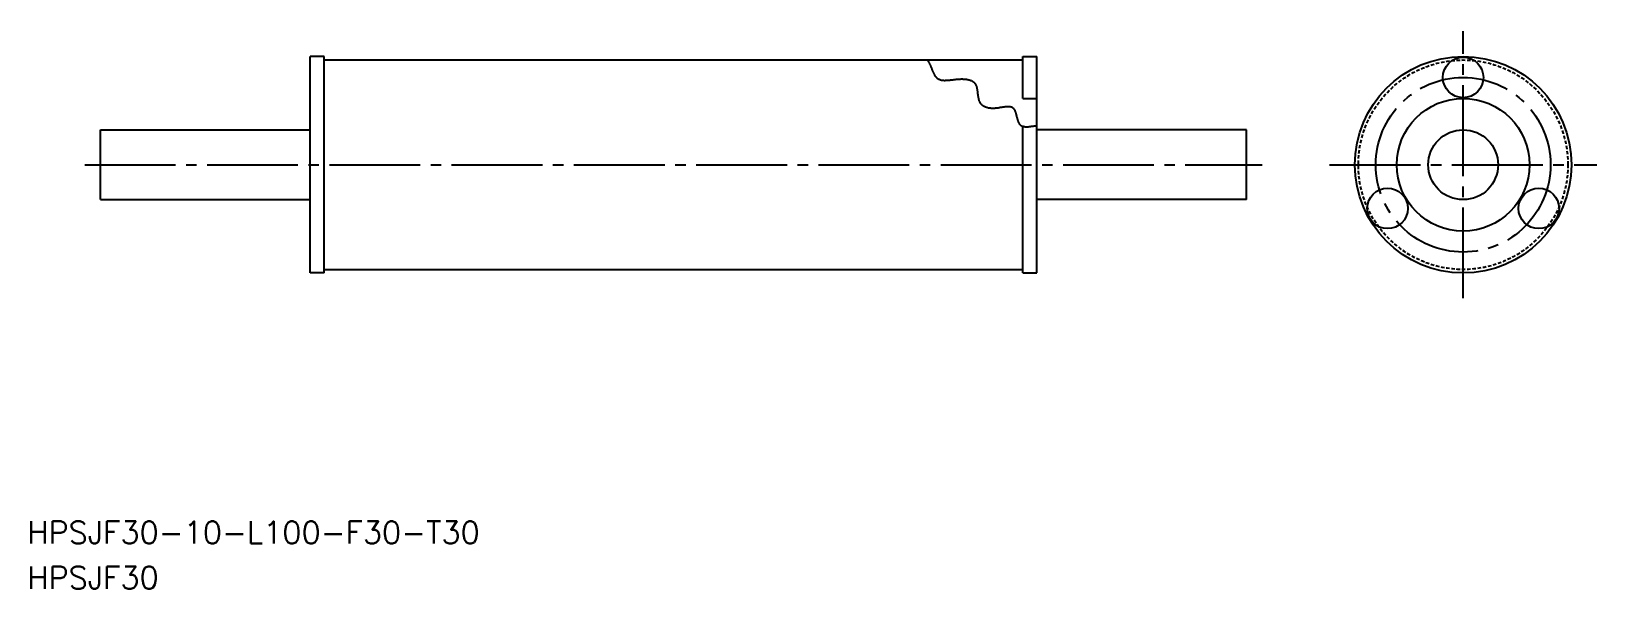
# Model space of a CAD drawing. Extents: x 49 to 273, y 137 to 217.
import ezdxf

# ---------------------------------------------------------------- set-up
doc = ezdxf.new("R2010")
doc.units = 0
doc.linetypes.add('CENTER', pattern=[17.5, 13, -1.5, 1.5, -1.5])
doc.linetypes.add('DASHED', pattern=[0.75, 0.5, -0.25])
doc.layers.get('0').update_dxf_attribs({"linetype": 'CONTINUOUS'})
doc.layers.add('CENTER', color=1, linetype='CENTER')
doc.styles.get("Standard").update_dxf_attribs({"font": 'txt.shx', "bigfont": '@extfont2.shx'})

msp = doc.modelspace()

# ---------------------------------------------------------------- linework, layer by layer
at = {"color": 7, "linetype": 'CONTINUOUS'}
for p, q in [((88.79, 182.43), (88.79, 213.43)), ((90.79, 213.43), (88.79, 213.43)), ((90.79, 182.43), (90.79, 213.43)), ((90.79, 212.93), (190.79, 212.93)), ((190.79, 207.43), (190.79, 213.43)), ((190.79, 213.43), (192.79, 213.43)), ((192.79, 182.43), (192.79, 213.43)), ((190.79, 207.43), (192.79, 207.43)), ((58.79, 202.93), (88.79, 202.93)), ((58.79, 192.93), (58.79, 202.93)), ((190.79, 182.43), (190.79, 203.44)), ((222.79, 202.93), (192.79, 202.93)), ((222.79, 192.93), (222.79, 202.93)), ((58.79, 192.93), (88.79, 192.93)), ((222.79, 192.93), (192.79, 192.93)), ((90.79, 182.43), (88.79, 182.43)), ((90.79, 182.93), (190.79, 182.93)), ((190.79, 182.43), (192.79, 182.43))]:
    msp.add_line(p, q, dxfattribs=at)
at = {"color": 3}
msp.add_polyline3d([(177.13, 212.93, 0), (177.16, 212.87, 0), (177.2, 212.81, 0), (177.23, 212.75, 0), (177.27, 212.7, 0), (177.3, 212.64, 0), (177.33, 212.58, 0), (177.36, 212.52, 0), (177.39, 212.47, 0), (177.42, 212.41, 0), (177.45, 212.35, 0), (177.47, 212.29, 0), (177.5, 212.23, 0), (177.53, 212.18, 0), (177.55, 212.12, 0), (177.58, 212.06, 0), (177.6, 212, 0), (177.62, 211.95, 0), (177.65, 211.89, 0), (177.67, 211.83, 0), (177.69, 211.78, 0), (177.72, 211.72, 0), (177.74, 211.66, 0), (177.76, 211.61, 0), (177.78, 211.55, 0), (177.81, 211.5, 0), (177.83, 211.44, 0), (177.85, 211.39, 0), (177.87, 211.34, 0), (177.89, 211.28, 0), (177.92, 211.23, 0), (177.94, 211.18, 0), (177.96, 211.13, 0), (177.98, 211.08, 0), (178.01, 211.03, 0), (178.03, 210.98, 0), (178.06, 210.94, 0), (178.08, 210.89, 0), (178.11, 210.84, 0), (178.13, 210.8, 0), (178.16, 210.75, 0), (178.19, 210.71, 0), (178.21, 210.67, 0), (178.24, 210.63, 0), (178.27, 210.59, 0), (178.3, 210.55, 0), (178.33, 210.51, 0), (178.37, 210.47, 0), (178.4, 210.44, 0), (178.43, 210.41, 0), (178.47, 210.37, 0), (178.5, 210.34, 0), (178.54, 210.31, 0), (178.58, 210.28, 0), (178.62, 210.25, 0), (178.66, 210.23, 0), (178.7, 210.2, 0), (178.75, 210.18, 0), (178.79, 210.16, 0), (178.84, 210.13, 0), (178.89, 210.12, 0), (178.94, 210.1, 0), (178.99, 210.08, 0), (179.04, 210.07, 0), (179.1, 210.06, 0), (179.15, 210.05, 0), (179.21, 210.04, 0), (179.27, 210.03, 0), (179.33, 210.02, 0), (179.4, 210.02, 0), (179.46, 210.02, 0), (179.53, 210.01, 0), (179.6, 210.01, 0), (179.66, 210.01, 0), (179.73, 210.02, 0), (179.81, 210.02, 0), (179.88, 210.02, 0), (179.95, 210.03, 0), (180.02, 210.03, 0), (180.1, 210.04, 0), (180.18, 210.05, 0), (180.25, 210.05, 0), (180.33, 210.06, 0), (180.41, 210.07, 0), (180.49, 210.08, 0), (180.56, 210.09, 0), (180.64, 210.09, 0), (180.72, 210.1, 0), (180.8, 210.11, 0), (180.88, 210.12, 0), (180.97, 210.13, 0), (181.05, 210.14, 0), (181.13, 210.15, 0), (181.21, 210.16, 0), (181.29, 210.16, 0), (181.37, 210.17, 0), (181.45, 210.18, 0), (181.53, 210.19, 0), (181.61, 210.19, 0), (181.69, 210.2, 0), (181.77, 210.2, 0), (181.85, 210.2, 0), (181.93, 210.21, 0), (182, 210.21, 0), (182.08, 210.21, 0), (182.16, 210.21, 0), (182.23, 210.2, 0), (182.31, 210.2, 0), (182.38, 210.2, 0), (182.46, 210.19, 0), (182.53, 210.19, 0), (182.6, 210.18, 0), (182.67, 210.17, 0), (182.74, 210.16, 0), (182.81, 210.15, 0), (182.87, 210.14, 0), (182.94, 210.12, 0), (183, 210.11, 0), (183.07, 210.09, 0), (183.13, 210.07, 0), (183.19, 210.06, 0), (183.25, 210.04, 0), (183.31, 210.01, 0), (183.37, 209.99, 0), (183.42, 209.97, 0), (183.47, 209.94, 0), (183.52, 209.91, 0), (183.57, 209.89, 0), (183.62, 209.86, 0), (183.67, 209.82, 0), (183.71, 209.79, 0), (183.76, 209.76, 0), (183.8, 209.72, 0), (183.84, 209.68, 0), (183.87, 209.64, 0), (183.91, 209.6, 0), (183.94, 209.56, 0), (183.97, 209.51, 0), (184, 209.47, 0), (184.03, 209.42, 0), (184.05, 209.37, 0), (184.07, 209.32, 0), (184.1, 209.27, 0), (184.12, 209.22, 0), (184.14, 209.16, 0), (184.15, 209.11, 0), (184.17, 209.05, 0), (184.19, 209, 0), (184.2, 208.94, 0), (184.21, 208.88, 0), (184.22, 208.82, 0), (184.24, 208.76, 0), (184.25, 208.7, 0), (184.25, 208.64, 0), (184.26, 208.57, 0), (184.27, 208.51, 0), (184.28, 208.45, 0), (184.29, 208.39, 0), (184.3, 208.32, 0), (184.3, 208.26, 0), (184.31, 208.2, 0), (184.32, 208.13, 0), (184.32, 208.07, 0), (184.33, 208, 0), (184.34, 207.94, 0), (184.35, 207.88, 0), (184.35, 207.82, 0), (184.36, 207.75, 0), (184.37, 207.69, 0), (184.38, 207.63, 0), (184.39, 207.57, 0), (184.41, 207.51, 0), (184.42, 207.45, 0), (184.43, 207.39, 0), (184.44, 207.33, 0), (184.46, 207.27, 0), (184.48, 207.22, 0), (184.49, 207.16, 0), (184.51, 207.1, 0), (184.53, 207.05, 0), (184.56, 207, 0), (184.58, 206.95, 0), (184.61, 206.9, 0), (184.63, 206.85, 0), (184.66, 206.8, 0), (184.69, 206.76, 0), (184.73, 206.71, 0), (184.76, 206.67, 0), (184.8, 206.63, 0), (184.84, 206.59, 0), (184.88, 206.55, 0), (184.92, 206.51, 0), (184.96, 206.48, 0), (185.01, 206.44, 0), (185.06, 206.41, 0), (185.1, 206.38, 0), (185.15, 206.35, 0), (185.2, 206.32, 0), (185.26, 206.3, 0), (185.31, 206.27, 0), (185.37, 206.25, 0), (185.42, 206.22, 0), (185.48, 206.2, 0), (185.54, 206.18, 0), (185.6, 206.16, 0), (185.66, 206.15, 0), (185.72, 206.13, 0), (185.78, 206.12, 0), (185.84, 206.1, 0), (185.91, 206.09, 0), (185.97, 206.08, 0), (186.04, 206.07, 0), (186.1, 206.06, 0), (186.17, 206.06, 0), (186.24, 206.05, 0), (186.3, 206.05, 0), (186.37, 206.04, 0), (186.44, 206.04, 0), (186.51, 206.04, 0), (186.58, 206.04, 0), (186.65, 206.04, 0), (186.72, 206.05, 0), (186.79, 206.05, 0), (186.86, 206.06, 0), (186.93, 206.06, 0), (187, 206.07, 0), (187.07, 206.08, 0), (187.14, 206.08, 0), (187.21, 206.09, 0), (187.28, 206.1, 0), (187.35, 206.11, 0), (187.41, 206.12, 0), (187.49, 206.13, 0), (187.55, 206.15, 0), (187.62, 206.16, 0), (187.69, 206.17, 0), (187.76, 206.18, 0), (187.82, 206.19, 0), (187.89, 206.2, 0), (187.96, 206.21, 0), (188.02, 206.22, 0), (188.09, 206.23, 0), (188.15, 206.24, 0), (188.22, 206.25, 0), (188.28, 206.26, 0), (188.34, 206.26, 0), (188.4, 206.27, 0), (188.46, 206.28, 0), (188.52, 206.28, 0), (188.58, 206.28, 0), (188.64, 206.28, 0), (188.69, 206.28, 0), (188.75, 206.28, 0), (188.8, 206.28, 0), (188.86, 206.27, 0), (188.91, 206.27, 0), (188.96, 206.26, 0), (189.01, 206.25, 0), (189.06, 206.24, 0), (189.1, 206.22, 0), (189.15, 206.21, 0), (189.19, 206.19, 0), (189.24, 206.17, 0), (189.28, 206.14, 0), (189.32, 206.12, 0), (189.35, 206.09, 0), (189.39, 206.06, 0), (189.42, 206.02, 0), (189.46, 205.99, 0), (189.49, 205.95, 0), (189.52, 205.91, 0), (189.54, 205.86, 0), (189.57, 205.82, 0), (189.6, 205.77, 0), (189.62, 205.72, 0), (189.64, 205.67, 0), (189.67, 205.61, 0), (189.69, 205.56, 0), (189.71, 205.5, 0), (189.73, 205.44, 0), (189.75, 205.38, 0), (189.76, 205.32, 0), (189.78, 205.26, 0), (189.8, 205.2, 0), (189.82, 205.13, 0), (189.83, 205.07, 0), (189.85, 205.01, 0), (189.87, 204.94, 0), (189.88, 204.88, 0), (189.9, 204.81, 0), (189.91, 204.75, 0), (189.93, 204.69, 0), (189.95, 204.62, 0), (189.97, 204.56, 0), (189.98, 204.49, 0), (190, 204.43, 0), (190.02, 204.37, 0), (190.04, 204.31, 0), (190.06, 204.25, 0), (190.08, 204.19, 0), (190.1, 204.13, 0), (190.12, 204.08, 0), (190.15, 204.02, 0), (190.17, 203.97, 0), (190.2, 203.92, 0), (190.23, 203.87, 0), (190.25, 203.83, 0), (190.28, 203.78, 0), (190.32, 203.74, 0), (190.35, 203.7, 0), (190.39, 203.66, 0), (190.42, 203.63, 0), (190.46, 203.6, 0), (190.5, 203.57, 0), (190.54, 203.54, 0), (190.59, 203.52, 0), (190.63, 203.49, 0), (190.68, 203.47, 0), (190.73, 203.46, 0), (190.78, 203.44, 0), (190.83, 203.43, 0), (190.88, 203.41, 0), (190.93, 203.4, 0), (190.99, 203.39, 0), (191.04, 203.39, 0), (191.1, 203.38, 0), (191.15, 203.38, 0), (191.21, 203.37, 0), (191.27, 203.37, 0), (191.33, 203.37, 0), (191.39, 203.37, 0), (191.46, 203.38, 0), (191.52, 203.38, 0), (191.58, 203.38, 0), (191.65, 203.39, 0), (191.71, 203.4, 0), (191.78, 203.4, 0), (191.84, 203.41, 0), (191.91, 203.42, 0), (191.97, 203.43, 0), (192.04, 203.43, 0), (192.11, 203.44, 0), (192.18, 203.45, 0), (192.24, 203.46, 0), (192.31, 203.47, 0), (192.38, 203.48, 0), (192.45, 203.49, 0), (192.51, 203.5, 0), (192.58, 203.51, 0), (192.65, 203.52, 0), (192.72, 203.53, 0), (192.79, 203.54, 0)], dxfattribs=at)
at = {"color": 7, "linetype": 'CONTINUOUS'}
for centre, radius in [((253.8, 197.93), 15.5), ((253.8, 210.43), 2.9), ((253.8, 197.93), 9.5), ((253.8, 197.93), 5), ((242.98, 191.68), 2.9), ((264.63, 191.68), 2.9)]:
    msp.add_circle(centre, radius, dxfattribs=at)
at = {"color": 3, "linetype": 'DASHED'}
msp.add_circle((253.8, 197.93), 15, dxfattribs=at)
at = {"layer": 'CENTER', "color": 1, "linetype": 'CENTER'}
for p, q in [((253.8, 178.81), (253.8, 217.04)), ((56.54, 197.93), (225.04, 197.93)), ((234.69, 197.93), (272.91, 197.93))]:
    msp.add_line(p, q, dxfattribs=at)
msp.add_circle((253.8, 197.93), 12.5, dxfattribs=at)

# ---------------------------------------------------------------- texts
at = {"color": 7, "linetype": 'CONTINUOUS'}
for s, p in [('HPSJF30-10-L100-F30-T30', (48.33, 143.68)), ('HPSJF30', (48.33, 137.22))]:
    msp.add_text(s, height=3.2, dxfattribs=at).set_placement(p)

doc.saveas('drawing.dxf')
